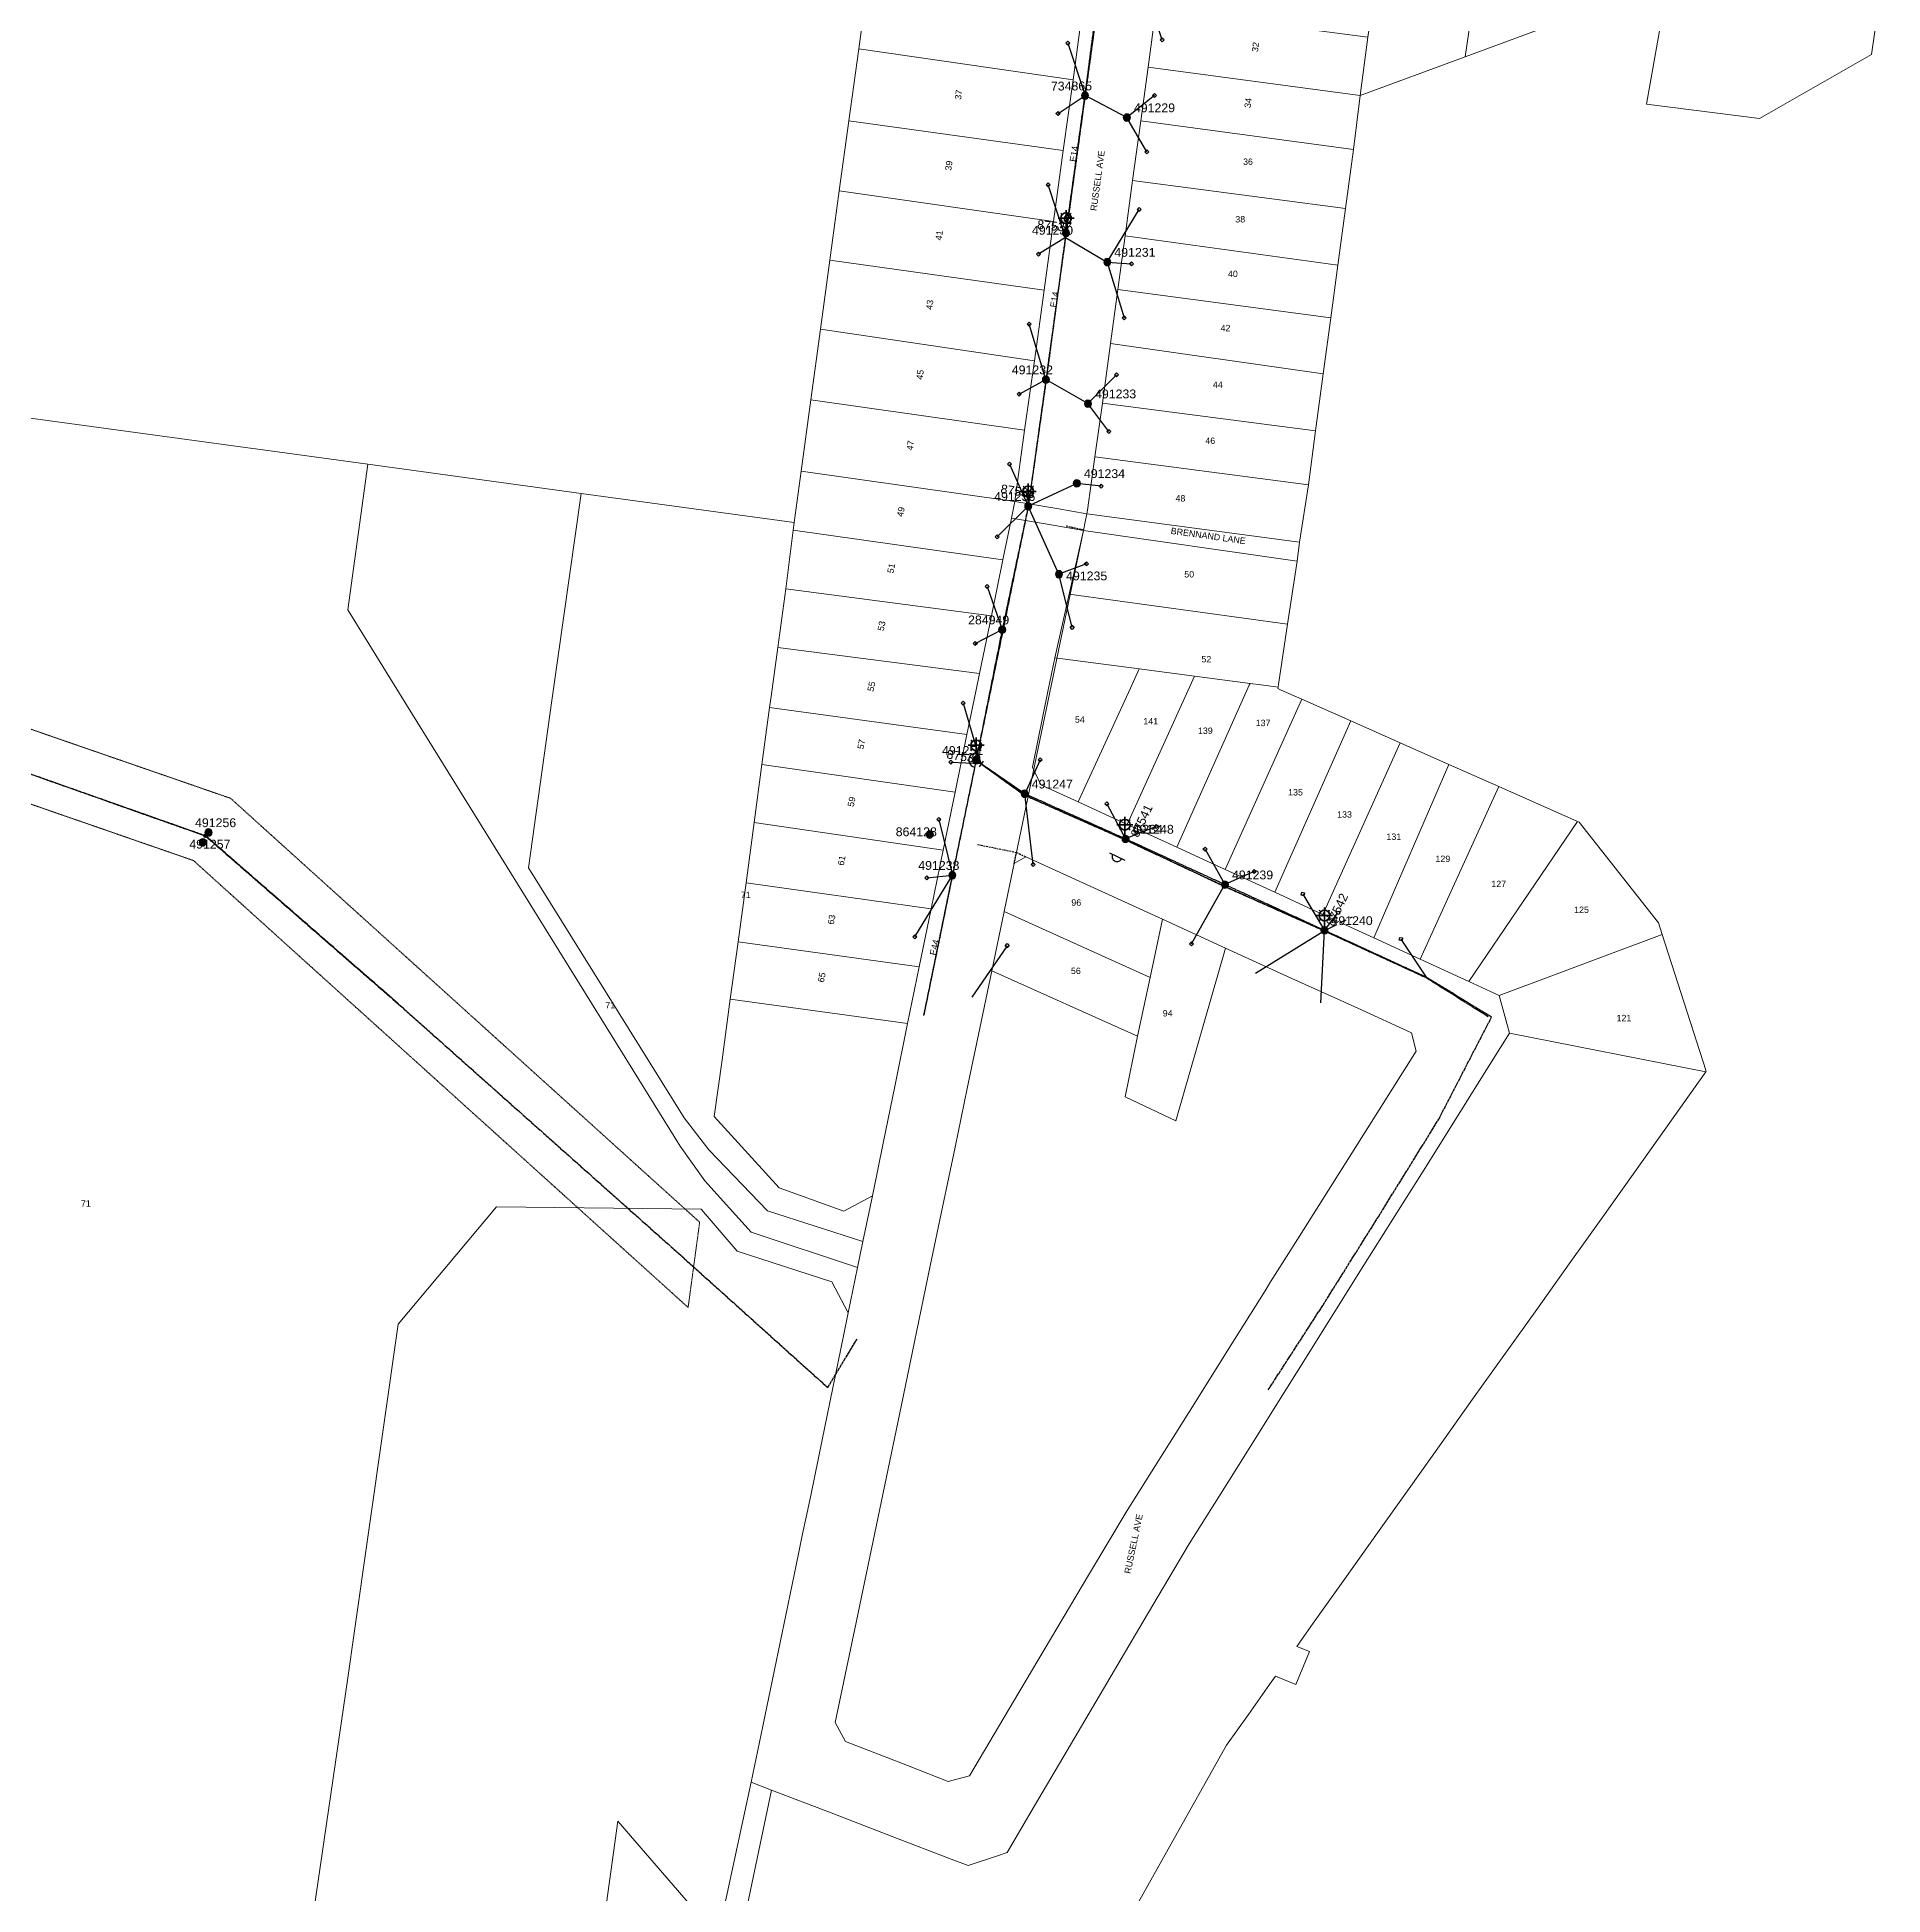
# Model space of a CAD drawing. Header units: metres. Extents: x 275581 to 277562, y 6265937 to 6267965.
# Drawn here: x 276123 to 276646, y 6266246 to 6266772 of the extents above; entities that cross this region are included whole.
import ezdxf
from ezdxf.enums import TextEntityAlignment as Align

# ---------------------------------------------------------------- set-up
doc = ezdxf.new("R2010")
doc.units = ezdxf.units.M
for name, pattern in [('Cable Exist OH', [1, 1, 0]), ('Cable Exist UG', [8.2, 4, -1.2, 1.8, -1.2]), ('DASHED', [0.75, 0.5, -0.25]), ('HIDDEN', [0.375, 0.25, -0.125]), ('HIDDEN2', [0.1875, 0.125, -0.0625])]:
    doc.linetypes.add(name, pattern=pattern)
doc.layers.get('0').update_dxf_attribs({"color": 6})
for name, color, linetype, lineweight in [('Cadastre Land Parcels_SP_EXT', 9, 'Continuous', 5), ('Cadastre Other Property_SP_EXT', 9, 'HIDDEN', 5), ('Cadastre Roads_SP_EXT', 9, 'Continuous', 5)]:
    doc.layers.add(name, color=color, linetype=linetype, lineweight=lineweight)
for name, color, linetype in [('Equip_HV_EXT', 7, 'Continuous'), ('Equip_SP_HV_EXT', 7, 'Continuous'), ('Equip_SP_LV_EXT', 7, 'Continuous'), ('Equip_SP_SL_EXT', 7, 'Continuous'), ('Mains_HV_EXT', 7, 'Continuous'), ('Mains_LV_EXT', 7, 'Continuous'), ('Mains_SL_EXT', 7, 'Continuous'), ('Mains_TR_EXT', 7, 'Continuous'), ('Services_SP_EXT', 7, 'Continuous'), ('SupportsOH_SP_TR_HV_LV_SL_EXT', 7, 'Continuous'), ('Trench_SP_EXT', 7, 'Continuous')]:
    doc.layers.add(name, color=color, linetype=linetype)
doc.layers.add('UNKNOWN_FEATURES', color=1, linetype='DASHED', plot=False)
doc.styles.add('iecARIAL', font='arial.ttf', dxfattribs={"height": 2})
doc.styles.add('POLE_LABEL', font='arial.ttf')
doc.styles.get("Standard").update_dxf_attribs({"font": 'arial.ttf'})

# ---------------------------------------------------------------- blocks, each defined once
blk = doc.blocks.new('LV_OH_LINKS_OPEN_EXT')
for p, q in [((-0.17, 4.97), (-0.17, 5.46)), ((0.17, 4.97), (0.17, 5.46)), ((-0.17, 3), (-0.17, 2.5)), ((0.17, 3), (0.17, 2.5))]:
    blk.add_line(p, q)
blk.add_lwpolyline([(0, 2.99, 1), (0, 4.98, 1)], format="xyb", close=True)
at = {"flags": 9}
for tag, p in [('ACTUAL_STATUS', (0, 0)), ('CONSTRUCTED_VOLTAGE', (0, -0.2)), ('OPERATING_VOLTAGE', (0, -0.6)), ('ORIENTATION', (0, -0.8)), ('OWNED_BY', (0, -1)), ('STATE', (0, -1.2)), ('SWITCH_TYPE', (0, -1.4)), ('NO_PHASES', (0, -0.4)), ('USAGE', (0, -1.6)), ('LEGEND', (0, -1.8)), ('NOTES', (0, -2))]:
    blk.add_attdef(tag, text='', height=0.2, dxfattribs=at).set_placement(p, align=Align.MIDDLE_LEFT)
at = {"flags": 1}
blk.add_attdef('Z', (0, 0), '', height=0.2, dxfattribs=at)
blk = doc.blocks.new('SL_LANTERN_EXT')
at = {"lineweight": 40}
for p, q in [((-1.46, 5.68), (-1.06, 5.28)), ((0, 1.97), (0, 6.47)), ((1.46, 5.68), (1.06, 5.28)), ((-2.25, 4.22), (2.25, 4.22)), ((-1.46, 2.76), (-1.06, 3.16)), ((0, 0), (0, 2.72)), ((1.46, 2.76), (1.06, 3.16))]:
    blk.add_line(p, q, dxfattribs=at)
blk.add_circle((0, 4.22), 1.5, dxfattribs=at)
at = {"style": 'iecARIAL', "flags": 8}
blk.add_attdef('ASSET_NUM', (1.5, 1.5), '', height=2.5, dxfattribs=at)
for tag, p, height, flags in [('OPERATING_VOLTAGE', (0.98, -1.65), 0.2, 9), ('ORIENTATION', (0.98, -1.85), 0.2, 9), ('OWNED_BY', (0.98, -2.05), 0.2, 9), ('STATE', (0.98, -2.25), 0.2, 9), ('CONSTRUCTED_VOLTAGE', (0.98, -0.65), 0.2, 9), ('CONTROL_TYPE', (0.98, -0.85), 0.2, 9), ('LANTERN_PURPOSE', (0.98, -1.05), 0.2, 9), ('LANTERN_TYPE', (0.98, -1.25), 0.2, 9), ('NO_PHASES', (0.98, -1.45), 0.2, 9), ('USAGE', (0.98, -2.45), 0.2, 9), ('CEXIST', (0.98, -2.65), 0.2, 9), ('CNEW', (0.98, -2.85), 0.2, 9), ('CNUMBER', (0.98, -3.05), 0.2, 9), ('CREMOVE', (0.98, -3.25), 0.2, 9), ('CREPLACE', (0.98, -3.45), 0.2, 9), ('LKINGHEIGHT', (0.98, -3.65), 0.2, 9), ('LBRACKET', (0.98, -3.85), 0.2, 9), ('LBRACKETVOCAB', (0.98, -4.05), 0.2, 9), ('LCATEGORY', (0.98, -4.25), 0.2, 9), ('LCHARGE1', (0.98, -4.45), 0.2, 9), ('LCHARGE1PERCENT', (0.98, -4.65), 0.2, 9), ('LCHARGE2', (0.98, -4.85), 0.2, 9), ('LCHARGE2PERCENT', (0.98, -5.05), 0.2, 9), ('LCHARGE3', (0.98, -5.25), 0.2, 9), ('LCHARGE3PERCENT', (0.98, -5.45), 0.2, 9), ('LNUMBER', (2.18, -3.25), 2.5, 8), ('STREETNAME', (0.98, -9.25), 0.2, 9), ('SUBURB', (0.98, -9.45), 0.2, 1), ('LEXIST', (0.98, -5.65), 0.2, 9), ('LLAMP', (0.98, -5.85), 0.2, 9), ('LLAMPVOCAB', (0.98, -6.05), 0.2, 9), ('LMAST', (0.98, -6.25), 0.2, 9), ('LMASTVOCAB', (0.98, -6.45), 0.2, 9), ('LNEW', (0.98, -6.65), 0.2, 9), ('LANTNUMBER', (0.98, -6.85), 0.2, 9), ('LOUTREACH', (0.98, -7.25), 0.2, 9), ('LOUTREACHVOCAB', (0.98, -7.45), 0.2, 9), ('LRATECODE', (0.98, -7.65), 0.2, 9), ('LREMOVE', (0.98, -7.85), 0.2, 9), ('LREPLACE', (0.98, -8.05), 0.2, 9), ('LTYPE', (0.98, -8.25), 0.2, 9), ('LTYPEVOCAB', (0.98, -8.45), 0.2, 9), ('LEGEND', (0.98, -8.65), 0.2, 9), ('LOCATION', (0.98, -8.85), 0.2, 9), ('NOTES', (0.98, -9.05), 0.2, 9)]:
    blk.add_attdef(tag, p, '', height=height, dxfattribs=dict(flags=flags))
blk = doc.blocks.new('CCP_EXT')
blk.add_wipeout([(0, 0.57), (0.57, 0), (0, -0.57), (-0.57, 0)])
blk.add_lwpolyline([(-0.57, 0), (0, 0.57), (0.57, 0), (0, -0.57), (-0.57, 0)])
at = {"flags": 1}
blk.add_attdef('Z', (0, 0), '', height=0.2, dxfattribs=at)
at = {"flags": 9}
for tag, p in [('CCP_TYPE', (0, 0)), ('CONSTRUCTED_VOLTAGE', (0, -0.2)), ('OPERATING_VOLTAGE', (0, -0.6)), ('ORIENTATION', (0, -0.8)), ('OWNED_BY', (0, -1)), ('STATE', (0, -1.8)), ('NO_PHASES', (0, -0.4)), ('USAGE', (0, -1.2)), ('LEGEND', (0, -1.4)), ('LIFE_SUPPORT', (0, -1.6)), ('NOTES', (0, -2))]:
    blk.add_attdef(tag, text='', height=0.2, dxfattribs=at).set_placement(p, align=Align.MIDDLE_LEFT)
blk = doc.blocks.new('POLE_EXT')
blk.add_hatch(color=256).paths.add_polyline_path([(-1, 0, 1), (1, 0, 1)])
blk.add_lwpolyline([(-1, 0, 1), (1, 0, 1)], format="xyb", close=True)
for tag, height, flags, p in [('pNumber', 2.5, 8, (-17.84, 2.07)), ('OWNED_BY', 0.2, 9, (1.35, -0.4)), ('SPECIAL_USE', 0.2, 9, (1.35, -0.8)), ('STATE', 0.2, 9, (1.35, -1)), ('cLV', 0.2, 9, (1.35, -1.4)), ('hDepth', 0.2, 9, (1.35, -1.6)), ('hDia', 0.2, 9, (1.35, -1.8)), ('cHV', 0.2, 9, (1.35, -2)), ('cLinedev', 0.2, 9, (1.35, -3.4)), ('pExisting', 0.2, 9, (1.35, -3.8)), ('pFooting', 0.2, 9, (1.35, -4.4)), ('pNew', 0.2, 9, (1.35, -4.6)), ('pRelocate', 0.2, 9, (1.35, -5)), ('pRemove', 0.2, 9, (1.35, -5.2)), ('PARENT', 0.2, 9, (1.35, -0.6)), ('USAGE', 0.2, 9, (1.35, -1.2)), ('LBRACKET', 0.2, 9, (1.35, -2.2)), ('LExisting', 0.2, 9, (1.35, -2.4)), ('LANTNUMBER', 0.2, 9, (1.35, -2.6)), ('LOther', 0.2, 9, (1.35, -2.8)), ('LRemove', 0.2, 9, (1.35, -3)), ('LEGEND', 0.2, 9, (1.35, -3.2)), ('LOCATION', 0.2, 9, (1.35, -3.6)), ('PFNUMBER', 0.2, 9, (1.35, -4)), ('NEWPFNUMBER', 0.2, 9, (1.35, -4.2)), ('pReplace', 0.2, 9, (1.35, -5.4)), ('pStay', 0.2, 9, (1.35, -5.6)), ('pType', 0.2, 9, (1.35, -5.8)), ('cspan', 0.2, 9, (1.35, -6)), ('STREETNAME', 0.2, 9, (1.35, -6.2)), ('SUBURB', 0.2, 9, (1.35, -6.4)), ('OPERATED_BY', 0.2, 9, (1.36, -7.01)), ('NOTES', 0.2, 9, (1.35, -6.6)), ('MAINTAINED_BY', 0.2, 9, (1.36, -6.81))]:
    blk.add_attdef(tag, text='', height=height, dxfattribs=dict(flags=flags)).set_placement(p, align=Align.MIDDLE_LEFT)
at = {"style": 'POLE_LABEL'}
for tag, height, flags, p in [('STRUCTURE_PLANT_NUMBER', 0.2, 9, (1.35, 0.03)), ('ASSET_NUM', 2.5, 8, (2, 2)), ('STREET_CODE', 0.2, 9, (1.35, -0.2))]:
    blk.add_attdef(tag, text='', height=height, dxfattribs=dict(at, flags=flags)).set_placement(p, align=Align.MIDDLE_LEFT)
at = {"flags": 1}
blk.add_attdef('Z', (1.35, -7.33), '', height=0.2, dxfattribs=at)
blk = doc.blocks.new('HV_USL_CLOSED_EXT')
blk.add_line((2.4, 5.5), (-2.4, 5.5))
blk.add_lwpolyline([(1.44, 5.5, 0.414214), (0, 6.94, 0.414214), (-1.44, 5.5)], format="xyb")
for tag, height, flags, p in [('STREET_CODE', 0.2, 9, (1.5, 0)), ('ASSET_NUM', 2.5, 8, (2, 2)), ('ACTUAL_STATUS', 0.2, 9, (1.5, -0.2)), ('CONSTRUCTED_VOLTAGE', 0.2, 9, (1.5, -0.4)), ('OPERATING_VOLTAGE', 0.2, 9, (1.5, -0.8)), ('ORIENTATION', 0.2, 9, (1.5, -1)), ('OWNED_BY', 0.2, 9, (1.5, -1.2)), ('OPERATED_BY', 0.2, 9, (1.5, -1.4)), ('STATE', 0.2, 9, (1.5, -1.8)), ('SWITCH_TYPE', 0.2, 9, (1.5, -2)), ('STREETNAME', 0.2, 9, (1.5, -2.8)), ('SUBURB', 0.2, 9, (1.5, -3)), ('Z', 0.2, 1, (1.5, -3.6)), ('NO_PHASES', 0.2, 9, (1.5, -0.6)), ('MAINTAINED_BY', 0.2, 9, (1.5, -1.6)), ('USAGE', 0.2, 9, (1.5, -2.2)), ('LEGEND', 0.2, 9, (1.5, -2.4)), ('LOCATION', 0.2, 9, (1.5, -2.6)), ('NOTES', 0.2, 9, (1.5, -3.2)), ('LABEL_ALIGNMENT', 0.2, 9, (1.5, -3.4))]:
    blk.add_attdef(tag, text='', height=height, dxfattribs=dict(flags=flags)).set_placement(p, align=Align.MIDDLE_LEFT)
blk = doc.blocks.new('End Shackle_EXT')
blk.add_wipeout([(0, 0.25), (1.81, 0.25), (1.82, -0.25), (0, -0.25)])
blk.add_line((1.81, -1), (1.81, 1))
at = {"flags": 1}
blk.add_attdef('Z', (0, 0), '', height=0.2, dxfattribs=at)
at = {"flags": 9}
for tag, p in [('CONNECTOR_TYPE', (0, 0)), ('CONSTRUCTED_VOLTAGE', (0, -0.2)), ('OPERATING_VOLTAGE', (0, -0.6)), ('ORIENTATION', (0, -0.8)), ('OWNED_BY', (0, -1)), ('STATE', (0, -1.2)), ('NO_PHASES', (0, -0.4)), ('USAGE', (0, -1.4)), ('NOTES', (0, -1.6))]:
    blk.add_attdef(tag, text='', height=0.2, dxfattribs=at).set_placement(p, align=Align.MIDDLE_LEFT)
blk = doc.blocks.new('CONNECTOR_NODE_EXT')
h = blk.add_hatch(color=256)
edge = h.paths.add_edge_path()
edge.add_arc((0, 0), 0.5, 0, 360)
blk.add_circle((0, 0), 0.5)
at = {"flags": 1}
blk.add_attdef('Z', (0, 0), '', height=0.2, dxfattribs=at)
at = {"flags": 9}
for tag, p in [('CONNECTOR_TYPE', (0, 0)), ('CONSTRUCTED_VOLTAGE', (0, -0.2)), ('OPERATING_VOLTAGE', (0, -0.6)), ('ORIENTATION', (0, -0.8)), ('SUBTYPE', (0, -1)), ('NO_PHASES', (0, -0.4)), ('USAGE', (0, -1.2)), ('NOTES', (0, -1.4))]:
    blk.add_attdef(tag, text='', height=0.2, dxfattribs=at).set_placement(p, align=Align.MIDDLE_LEFT)

msp = doc.modelspace()

# ---------------------------------------------------------------- linework, layer by layer
at = {"layer": 'Cadastre Land Parcels_SP_EXT', "linetype": 'Continuous'}
for points in [[(275915.45, 6266943.68), (275881.63, 6266697.83), (275881.53, 6266697.09), (276216.74, 6266651.4), (276277.2, 6266643.14), (276337.46, 6266634.92), (276339.43, 6266649.42), (276342.18, 6266669.7), (276344.94, 6266689.66), (276347.57, 6266709.21), (276350.26, 6266728.86), (276352.98, 6266748.63), (276355.8, 6266769.04), (276358.47, 6266788.67)], [(276645.73, 6266789.67), (276642.54, 6266767.42), (276610.79, 6266749.31), (276578.82, 6266753.39), (276582.98, 6266776.83)], [(276562.52, 6266779.76), (276527.5, 6266766.82), (276497.7, 6266755.86), (276495.83, 6266740.52), (276493.57, 6266723.8), (276491.45, 6266707.82), (276489.43, 6266692.86), (276487.28, 6266676.99), (276485.1, 6266660.9), (276483.13, 6266645.55), (276480.59, 6266629.38), (276479.86, 6266623.97), (276477.17, 6266606.1), (276474.59, 6266589.03), (276474.48, 6266588.3), (276474.42, 6266587.92), (276475.35, 6266587.49), (276481.2, 6266584.86), (276495.06, 6266578.75), (276509.08, 6266572.52), (276522.88, 6266566.4), (276537.01, 6266560.17), (276559.23, 6266550.3), (276559.71, 6266550.1), (276582.17, 6266521.59), (276583.2, 6266518.29), (276595.72, 6266479.56), (276595.6, 6266479.36), (276574.99, 6266450.41), (276566, 6266437.67), (276556.95, 6266424.97), (276547.77, 6266412.11), (276538.89, 6266399.74), (276529.54, 6266386.64), (276520.7, 6266374.16), (276511.61, 6266361.38), (276502.69, 6266348.79), (276493.4, 6266335.81), (276484.46, 6266323.25), (276479.77, 6266316.66), (276483.37, 6266315.19), (276479.57, 6266305.86), (276473.75, 6266308.23), (276472.08, 6266305.86), (276466.08, 6266297.38), (276459.88, 6266288.67), (276448.18, 6266267.79), (276438.94, 6266251.34), (276414.65, 6266208.02)], [(275906.16, 6266256.93), (276197.93, 6266217.36), (276211.08, 6266307.76), (276212.89, 6266320.45), (276225.33, 6266407.92), (276253.19, 6266441.13), (276311.19, 6266440.43), (276321.35, 6266428.59), (276348.15, 6266419.88), (276352.77, 6266411.1), (276355.43, 6266423.93), (276325.35, 6266433.93), (276312.21, 6266448.46), (276305.21, 6266458.34), (276227.77, 6266583.27), (276211.09, 6266610.18), (276216.74, 6266651.4), (276216.74, 6266651.4), (275881.53, 6266697.09)], [(276321.09, 6266228.32), (276331.1, 6266275.98), (276325.35, 6266278.21), (276315.87, 6266234.4), (276287.56, 6266267.15), (276279.19, 6266206.34)]]:
    msp.add_lwpolyline(points, dxfattribs=at)
for points in [[(276527.5, 6266766.82), (276532.17, 6266799.07), (276504.4, 6266802.83), (276502.1, 6266787.22), (276499.89, 6266772.4), (276497.71, 6266755.86), (276527.5, 6266766.82)], [(276562.52, 6266779.76), (276564.07, 6266790.9), (276561.04, 6266795.21), (276532.17, 6266799.07), (276527.5, 6266766.82), (276562.52, 6266779.76)], [(276645.73, 6266789.67), (276585.86, 6266797.53), (276585.04, 6266791.65), (276582.98, 6266776.83), (276578.82, 6266753.39), (276610.79, 6266749.31), (276642.54, 6266767.42), (276645.73, 6266789.67)], [(276416.44, 6266760.32), (276419.16, 6266780.15), (276358.47, 6266788.67), (276355.8, 6266769.04), (276416.44, 6266760.32)], [(276499.89, 6266772.4), (276439.87, 6266780.16), (276437.68, 6266763.83), (276497.71, 6266755.86), (276499.89, 6266772.4)], [(276413.68, 6266740.24), (276416.44, 6266760.32), (276355.8, 6266769.04), (276352.98, 6266748.63), (276413.68, 6266740.24)], [(276497.71, 6266755.86), (276437.68, 6266763.83), (276435.6, 6266748.67), (276495.83, 6266740.52), (276497.71, 6266755.86)], [(276410.88, 6266720.14), (276413.68, 6266740.24), (276352.98, 6266748.63), (276350.26, 6266728.86), (276410.88, 6266720.14)], [(276495.83, 6266740.52), (276435.6, 6266748.67), (276433.32, 6266731.81), (276493.57, 6266723.8), (276495.83, 6266740.52)], [(276493.57, 6266723.8), (276433.32, 6266731.81), (276431.22, 6266716.14), (276491.45, 6266707.82), (276493.57, 6266723.8)], [(276408.23, 6266700.71), (276410.88, 6266720.14), (276350.26, 6266728.86), (276347.57, 6266709.21), (276408.23, 6266700.71)], [(276491.45, 6266707.82), (276431.22, 6266716.14), (276429.12, 6266700.9), (276489.43, 6266692.86), (276491.45, 6266707.82)], [(276405.49, 6266680.73), (276408.23, 6266700.71), (276347.57, 6266709.21), (276344.94, 6266689.66), (276405.49, 6266680.73)], [(276489.43, 6266692.86), (276429.12, 6266700.9), (276427.04, 6266685.62), (276487.28, 6266676.99), (276489.43, 6266692.86)], [(276402.71, 6266661.03), (276405.49, 6266680.73), (276344.94, 6266689.66), (276342.18, 6266669.7), (276402.71, 6266661.03)], [(276487.28, 6266676.99), (276427.04, 6266685.62), (276424.74, 6266668.7), (276485.1, 6266660.9), (276487.28, 6266676.99)], [(276402.71, 6266661.03), (276342.18, 6266669.7), (276339.43, 6266649.42), (276399.97, 6266640.85), (276402.71, 6266661.03)], [(276485.1, 6266660.9), (276424.74, 6266668.7), (276422.63, 6266653.56), (276483.13, 6266645.55), (276485.1, 6266660.9)], [(276483.13, 6266645.55), (276422.63, 6266653.56), (276420.52, 6266638.45), (276420.38, 6266637.42), (276480.59, 6266629.38), (276483.13, 6266645.55)], [(276277.2, 6266643.14), (276216.74, 6266651.4), (276211.09, 6266610.18), (276227.77, 6266583.27), (276305.21, 6266458.34), (276312.21, 6266448.46), (276325.35, 6266433.93), (276355.43, 6266423.93), (276356.96, 6266431.34), (276329.93, 6266439.97), (276313.36, 6266457.24), (276306.3, 6266466.34), (276262.23, 6266537.17), (276268.92, 6266584.49), (276277.2, 6266643.14)], [(276399.97, 6266640.85), (276339.43, 6266649.42), (276337.46, 6266634.92), (276337.18, 6266632.76), (276396.61, 6266624.31), (276399.02, 6266636.19), (276399.97, 6266640.85)], [(276337.46, 6266634.92), (276277.2, 6266643.14), (276268.92, 6266584.49), (276262.23, 6266537.17), (276306.3, 6266466.34), (276313.36, 6266457.24), (276329.93, 6266439.97), (276356.96, 6266431.34), (276359.66, 6266444.22), (276351.53, 6266439.87), (276333.27, 6266446.49), (276314.85, 6266466.67), (276317.07, 6266482.73), (276319.39, 6266499.93), (276321.59, 6266516.21), (276323.85, 6266532.93), (276326.15, 6266550.01), (276328.37, 6266566.41), (276330.54, 6266582.49), (276330.97, 6266585.69), (276332.83, 6266599.52), (276335.08, 6266616.12), (276337.18, 6266632.76), (276337.46, 6266634.92)], [(276396.61, 6266624.31), (276337.18, 6266632.76), (276335.08, 6266616.12), (276393.35, 6266608.5), (276396.61, 6266624.31)], [(276479.86, 6266623.97), (276419.37, 6266632.7), (276415.33, 6266614.67), (276477.17, 6266606.1), (276479.86, 6266623.97)], [(276393.35, 6266608.5), (276335.08, 6266616.12), (276332.83, 6266599.52), (276389.98, 6266592.14), (276393.35, 6266608.5)], [(276477.17, 6266606.1), (276415.33, 6266614.67), (276411.27, 6266596.62), (276435.21, 6266593.46), (276450.88, 6266591.38), (276466.55, 6266589.33), (276469.74, 6266588.91), (276474.48, 6266588.3), (276474.59, 6266589.03), (276477.17, 6266606.1)], [(276330.97, 6266585.69), (276330.54, 6266582.49), (276386.4, 6266574.85), (276388.93, 6266587.04), (276389.98, 6266592.14), (276332.83, 6266599.52), (276330.97, 6266585.69)], [(276435.21, 6266593.46), (276411.27, 6266596.62), (276409.42, 6266587.5), (276405, 6266565.62), (276407.32, 6266560.65), (276417.92, 6266555.78), (276432.73, 6266588.05), (276435.21, 6266593.46)], [(276432.73, 6266588.05), (276417.92, 6266555.78), (276431.74, 6266549.43), (276449.54, 6266588.44), (276450.88, 6266591.38), (276435.21, 6266593.46), (276432.73, 6266588.05)], [(276466.55, 6266589.33), (276450.88, 6266591.38), (276449.54, 6266588.44), (276431.74, 6266549.43), (276445.79, 6266542.97), (276466.33, 6266588.83), (276466.55, 6266589.33)], [(276469.74, 6266588.91), (276466.55, 6266589.33), (276466.33, 6266588.83), (276445.79, 6266542.97), (276459.48, 6266536.68), (276481.2, 6266584.86), (276475.35, 6266587.49), (276474.42, 6266587.92), (276474.48, 6266588.3), (276469.74, 6266588.91)], [(276495.06, 6266578.75), (276481.2, 6266584.86), (276459.48, 6266536.68), (276473.57, 6266530.2), (276495.06, 6266578.75)], [(276386.4, 6266574.85), (276330.54, 6266582.49), (276328.37, 6266566.41), (276383.04, 6266558.58), (276386.4, 6266574.85)], [(276509.08, 6266572.52), (276495.06, 6266578.75), (276473.57, 6266530.2), (276487.14, 6266523.96), (276509.08, 6266572.52)], [(276522.88, 6266566.4), (276509.08, 6266572.52), (276487.14, 6266523.96), (276501.59, 6266517.32), (276522.88, 6266566.4)], [(276383.04, 6266558.58), (276328.37, 6266566.41), (276326.15, 6266550.01), (276379.71, 6266542.18), (276383.04, 6266558.58)], [(276537.01, 6266560.17), (276522.88, 6266566.4), (276501.59, 6266517.32), (276514.73, 6266511.27), (276537.01, 6266560.17)], [(276559.23, 6266550.3), (276537.01, 6266560.17), (276514.73, 6266511.27), (276528.49, 6266504.95), (276559.23, 6266550.3)], [(276379.71, 6266542.18), (276326.15, 6266550.01), (276323.85, 6266532.93), (276376.29, 6266525.52), (276379.71, 6266542.18)], [(276583.2, 6266518.29), (276582.17, 6266521.59), (276559.71, 6266550.1), (276559.23, 6266550.3), (276528.49, 6266504.95), (276537.08, 6266500.95), (276583.2, 6266518.29)], [(276441.74, 6266522.58), (276403.07, 6266540.21), (276399.77, 6266538.37), (276396.95, 6266524.8), (276438.25, 6266506.06), (276441.74, 6266522.58)], [(276376.29, 6266525.52), (276323.85, 6266532.93), (276321.59, 6266516.21), (276372.9, 6266509.06), (276376.29, 6266525.52)], [(276438.25, 6266506.06), (276396.95, 6266524.8), (276393.43, 6266507.92), (276434.73, 6266489.5), (276438.25, 6266506.06)], [(276459.6, 6266514.35), (276441.74, 6266522.58), (276438.25, 6266506.06), (276434.73, 6266489.5), (276431.2, 6266472.29), (276445.53, 6266465.52), (276459.6, 6266514.35)], [(276372.9, 6266509.06), (276321.59, 6266516.21), (276319.39, 6266499.93), (276369.61, 6266493.03), (276372.9, 6266509.06)], [(276583.2, 6266518.29), (276537.08, 6266500.95), (276540.06, 6266490.33), (276595.6, 6266479.36), (276595.72, 6266479.56), (276583.2, 6266518.29)]]:
    msp.add_lwpolyline(points, close=True, dxfattribs=at)
at = {"layer": 'Cadastre Other Property_SP_EXT', "linetype": 'HIDDEN2'}
msp.add_lwpolyline([(275749.23, 6266684.27), (276167.42, 6266539.19), (276307.46, 6266412.65), (276310.73, 6266436.78), (276177.92, 6266556.82), (275787.11, 6266692.03), (275583.59, 6266764.73), (275580.76, 6266744.38), (275749.23, 6266684.27)], close=True, dxfattribs=at)
at = {"layer": 'Mains_HV_EXT', "linetype": 'Cable Exist OH'}
for points in [[(275781.71, 6266680.67), (275823.26, 6266668.88), (276170.81, 6266546.19)], [(276170.81, 6266546.19), (276225.36, 6266498.65), (276304.75, 6266427.98), (276346.98, 6266389.99), (276355.31, 6266403.71)]]:
    msp.add_lwpolyline(points, dxfattribs=at)
at = {"layer": 'Mains_LV_EXT', "linetype": 'Cable Exist OH'}
msp.add_lwpolyline([(276419.84, 6266755.81), (276425.09, 6266795.66)], dxfattribs=at)
at = {"layer": 'Mains_LV_EXT', "linetype": 'Continuous'}
msp.add_lwpolyline([(276389.38, 6266569.58, 1.030946), (276388.59, 6266565.65)], format="xyb", dxfattribs=at)
at = {"layer": 'Mains_TR_EXT', "linetype": 'Cable Exist OH'}
for points in [[(276170.81, 6266546.19), (275823.26, 6266668.88)], [(276225.36, 6266498.65), (276170.81, 6266546.19)]]:
    msp.add_lwpolyline(points, dxfattribs=at)
at = {"layer": 'Services_SP_EXT'}
for points in [[(276431.68, 6266749.6), (276419.84, 6266755.81)], [(276414.29, 6266715.65), (276426.14, 6266708.67)], [(276420.67, 6266668.58), (276408.76, 6266675.38)], [(276412.46, 6266620.28), (276403.76, 6266639.52)], [(276468.13, 6266507.3), (276487.63, 6266519.42)], [(276486.56, 6266498.93), (276487.63, 6266519.42)]]:
    msp.add_lwpolyline(points, dxfattribs=at)
at = {"layer": 'UNKNOWN_FEATURES'}
for points in [[(276419.37, 6266632.79), (276414.27, 6266633.94)], [(276400.42, 6266541.42), (276390.47, 6266543.43), (276389.45, 6266543.64)], [(276399.76, 6266538.3), (276400.42, 6266541.42)]]:
    msp.add_lwpolyline(points, dxfattribs=at)

# ---------------------------------------------------------------- block references
at = {"layer": 'Equip_HV_EXT'}
msp.add_blockref('CONNECTOR_NODE_EXT', (276170.81, 6266546.19), dxfattribs=at)
at = {"layer": 'Equip_SP_LV_EXT', "rotation": 354.0035193543221}
msp.add_blockref('LV_OH_LINKS_OPEN_EXT', (276414.46, 6266716.9), dxfattribs=at)
at = {"layer": 'Equip_SP_SL_EXT'}
ref = msp.add_blockref('SL_LANTERN_EXT', (276414.47, 6266716.88), dxfattribs=at)
ref.add_attrib('ASSET_NUM', '87537', dxfattribs={"layer": '0', "height": 2.5, "rotation": 354.2577, "style": 'iecARIAL'}).set_placement((276415.97, 6266718.38), align=Align.MIDDLE_RIGHT)
ref = msp.add_blockref('SL_LANTERN_EXT', (276403.76, 6266639.52), dxfattribs=at)
ref.add_attrib('ASSET_NUM', '87538', dxfattribs={"layer": '0', "height": 2.5, "rotation": 350.8532, "style": 'iecARIAL'}).set_placement((276405.26, 6266641.02), align=Align.BOTTOM_RIGHT)
ref = msp.add_blockref('SL_LANTERN_EXT', (276389, 6266567.61), dxfattribs=at)
ref.add_attrib('ASSET_NUM', '87539', dxfattribs={"layer": '0', "height": 2.5, "rotation": 351.0998, "style": 'iecARIAL'}).set_placement((276390.5, 6266569.11), align=Align.TOP_RIGHT)
ref = msp.add_blockref('SL_LANTERN_EXT', (276431.12, 6266545.12), dxfattribs=at)
ref.add_attrib('ASSET_NUM', '87541', dxfattribs={"layer": '0', "height": 2.5, "rotation": 64.3913, "style": 'iecARIAL'}).set_placement((276432.63, 6266546.62), align=Align.TOP_LEFT)
ref = msp.add_blockref('SL_LANTERN_EXT', (276487.63, 6266519.42), dxfattribs=at)
ref.add_attrib('ASSET_NUM', '87542', dxfattribs={"layer": '0', "height": 2.5, "rotation": 64.603, "style": 'iecARIAL'}).set_placement((276489.13, 6266520.92), align=Align.MIDDLE_LEFT)
at = {"layer": 'SupportsOH_SP_TR_HV_LV_SL_EXT'}
ref = msp.add_blockref('POLE_EXT', (276419.84, 6266755.81), dxfattribs=at)
ref.add_attrib('ASSET_NUM', '734865', dxfattribs={"layer": '0', "height": 2.5, "rotation": 0.3432, "style": 'POLE_LABEL'}).set_placement((276421.84, 6266756.56), align=Align.BOTTOM_RIGHT)
ref = msp.add_blockref('POLE_EXT', (276414.46, 6266716.9), dxfattribs=at)
ref.add_attrib('ASSET_NUM', '491230', dxfattribs={"layer": '0', "height": 2.5, "rotation": 359.9267, "style": 'POLE_LABEL'}).set_placement((276416.46, 6266717.65), align=Align.MIDDLE_RIGHT)
ref = msp.add_blockref('POLE_EXT', (276420.67, 6266668.58), dxfattribs=at)
ref.add_attrib('ASSET_NUM', '491233', dxfattribs={"layer": '0', "height": 2.5, "style": 'POLE_LABEL'}).set_placement((276422.67, 6266669.33), align=Align.BOTTOM_LEFT)
ref = msp.add_blockref('POLE_EXT', (276403.76, 6266639.52), dxfattribs=at)
ref.add_attrib('ASSET_NUM', '491236', dxfattribs={"layer": '0', "height": 2.5, "rotation": 359.9939, "style": 'POLE_LABEL'}).set_placement((276405.76, 6266640.27), align=Align.BOTTOM_RIGHT)
ref = msp.add_blockref('POLE_EXT', (276402.75, 6266558.11), dxfattribs=at)
ref.add_attrib('ASSET_NUM', '491247', dxfattribs={"layer": '0', "height": 2.5, "style": 'POLE_LABEL'}).set_placement((276404.75, 6266558.86), align=Align.BOTTOM_LEFT)
ref = msp.add_blockref('POLE_EXT', (276171.67, 6266547.16), dxfattribs=at)
ref.add_attrib('ASSET_NUM', '491256', dxfattribs={"layer": '0', "height": 2.5, "rotation": 359.9939, "style": 'POLE_LABEL'}).set_placement((276173.67, 6266547.91), align=Align.BOTTOM_CENTER)
ref = msp.add_blockref('POLE_EXT', (276170.05, 6266544.32), dxfattribs=at)
ref.add_attrib('ASSET_NUM', '491257', dxfattribs={"layer": '0', "height": 2.5, "rotation": 0.0092, "style": 'POLE_LABEL'}).set_placement((276172.05, 6266545.07), align=Align.TOP_CENTER)

# ---------------------------------------------------------------- texts
at = {"layer": 'Cadastre Land Parcels_SP_EXT'}
for s, rotation, p in [('32', 82.3725, (276468.79, 6266768.06)), ('37', 82.19, (276384.72, 6266754.56)), ('34', 82.1908, (276466.7, 6266752.22)), ('39', 82.05, (276381.95, 6266734.47)), ('41', 82.21, (276379.24, 6266714.73)), ('43', 82.2, (276376.56, 6266695.08)), ('45', 81.96, (276373.83, 6266675.28)), ('47', 82.26, (276371.07, 6266655.25)), ('49', 78.45, (276368.28, 6266636.41)), ('51', 78.4, (276365.56, 6266620.42)), ('53', 78.36, (276362.81, 6266604.07)), ('55', 78.4224, (276359.94, 6266586.95)), ('57', 78.2569, (276357.09, 6266570.58)), ('59', 78.2935, (276354.32, 6266554.3)), ('61', 78.5052, (276351.5, 6266537.66)), ('63', 78.4169, (276348.66, 6266520.93)), ('65', 78.3605, (276345.87, 6266504.56))]:
    msp.add_text(s, height=1.8, rotation=rotation, dxfattribs=at).set_placement(p)
for s, p in [('36', (276464.58, 6266736.2)), ('38', (276462.39, 6266719.89)), ('40', (276460.31, 6266704.43)), ('42', (276458.22, 6266689.09)), ('44', (276456.04, 6266673.05)), ('46', (276453.9, 6266657.18)), ('48', (276445.45, 6266640.87)), ('50', (276447.93, 6266619.36)), ('52', (276452.8, 6266595.31)), ('54', (276416.98, 6266578.24)), ('141', (276436.34, 6266577.75)), ('137', (276468.15, 6266577.26)), ('139', (276451.81, 6266575.06)), ('135', (276477.33, 6266557.62)), ('133', (276491.21, 6266551.36)), ('131', (276505.17, 6266545.05)), ('129', (276519.05, 6266538.79)), ('127', (276534.87, 6266531.67)), ('71', (276322.38, 6266528.55)), ('96', (276415.96, 6266526.4)), ('125', (276558.31, 6266524.36)), ('56', (276415.84, 6266507.07)), ('71', (276284.02, 6266497.33)), ('94', (276441.84, 6266495.05)), ('121', (276570.33, 6266493.7)), ('71', (276135.54, 6266441.22))]:
    msp.add_text(s, height=1.8, dxfattribs=at).set_placement(p)
at = {"layer": 'Cadastre Roads_SP_EXT'}
for s, rotation, p in [('RUSSELL AVE', 82.1841, (276423.1, 6266723.07)), ('BRENNAND LANE', 352.0885, (276444.02, 6266631.72)), ('RUSSELL AVE', 78.2374, (276432.7, 6266337.12))]:
    msp.add_text(s, height=1.8, rotation=rotation, dxfattribs=at).set_placement(p)
at = {"layer": 'Mains_LV_EXT'}
for s, rotation, p in [('E14', 81.1976, (276417.24, 6266736.96)), ('E14', 80.9812, (276411.7, 6266695.72)), ('E44', 77.353, (276377.59, 6266512.21))]:
    msp.add_text(s, height=1.8, rotation=rotation, dxfattribs=at).set_placement(p)

# ---------------------------------------------------------------- next in the draw order: block references
at = {"layer": 'Services_SP_EXT'}
for p in [(276414.93, 6266770.69), (276441.65, 6266771.63), (276439.51, 6266755.83), (276412.19, 6266750.72), (276437.33, 6266739.88), (276409.4, 6266730.55), (276435.13, 6266723.54), (276406.69, 6266710.87), (276433.04, 6266708.16), (276403.98, 6266691.1), (276430.95, 6266692.88), (276428.76, 6266676.78), (276401.22, 6266671.26), (276426.56, 6266660.71), (276398.47, 6266651.4), (276424.38, 6266645.17), (276394.96, 6266630.86), (276420.21, 6266623.24), (276392.09, 6266616.79), (276416.16, 6266605.24), (276388.78, 6266600.66), (276385.31, 6266583.79), (276381.86, 6266567.09), (276407.12, 6266567.72), (276426.03, 6266555.24), (276378.48, 6266550.83), (276440, 6266548.82), (276453.81, 6266542.46), (276405.18, 6266538.07), (276467.74, 6266536.06), (276375.08, 6266534.27), (276371.68, 6266517.62), (276397.82, 6266515.09), (276449.98, 6266515.64)]:
    msp.add_blockref('CCP_EXT', p, dxfattribs=at)
for p, rotation in [((276481.53, 6266529.72), 301.0429492607689), ((276491.46, 6266524.4), 232.193470204308), ((276509.29, 6266516.96), 302.826141834755)]:
    msp.add_blockref('CCP_EXT', p, dxfattribs=dict(at, rotation=rotation))

# ---------------------------------------------------------------- next in the draw order: linework, layer by layer
at = {"layer": 'Cadastre Roads_SP_EXT', "linetype": 'Continuous'}
msp.add_lwpolyline([(276419.16, 6266780.15), (276416.44, 6266760.32), (276413.68, 6266740.24), (276410.88, 6266720.14), (276408.23, 6266700.71), (276405.49, 6266680.73), (276402.71, 6266661.03), (276399.97, 6266640.85), (276411.84, 6266638.86), (276420.38, 6266637.42), (276420.52, 6266638.45), (276422.63, 6266653.56), (276424.74, 6266668.7), (276427.04, 6266685.62), (276429.12, 6266700.9), (276431.22, 6266716.14), (276433.32, 6266731.81), (276435.6, 6266748.67), (276437.68, 6266763.83), (276439.87, 6266780.16)], dxfattribs=at)
for points in [[(276419.37, 6266632.7), (276410.85, 6266634.16), (276399.02, 6266636.19), (276396.61, 6266624.31), (276393.35, 6266608.5), (276389.98, 6266592.14), (276388.93, 6266587.04), (276386.4, 6266574.85), (276383.04, 6266558.58), (276379.71, 6266542.18), (276376.29, 6266525.52), (276372.9, 6266509.06), (276369.61, 6266493.03), (276366.08, 6266475.71), (276362.71, 6266459.15), (276359.66, 6266444.22), (276356.96, 6266431.34), (276355.43, 6266423.93), (276352.77, 6266411.1), (276351.46, 6266404.61), (276345.37, 6266375.15), (276342.18, 6266359.38), (276340.88, 6266353.29), (276339.87, 6266348.57), (276338.7, 6266342.9), (276335.14, 6266325.53), (276331.93, 6266310.06), (276328.65, 6266294.08), (276325.35, 6266278.21), (276331.1, 6266275.98), (276347.94, 6266269.51), (276365.24, 6266262.82), (276381.94, 6266256.42), (276386.72, 6266254.58), (276395.08, 6266257.4), (276397.76, 6266258.34), (276405.57, 6266271.55), (276414.78, 6266287.16), (276436.34, 6266323.71), (276449.36, 6266345.71), (276457.7, 6266358.99), (276465.8, 6266371.9), (276474.14, 6266385.28), (276482.29, 6266398.21), (276490.55, 6266411.51), (276498.82, 6266424.59), (276507.02, 6266437.65), (276515.56, 6266451.27), (276523.76, 6266464.35), (276531.93, 6266477.35), (276540.06, 6266490.33), (276537.08, 6266500.95), (276528.49, 6266504.95), (276514.73, 6266511.27), (276501.59, 6266517.32), (276487.14, 6266523.96), (276473.57, 6266530.2), (276459.48, 6266536.68), (276445.79, 6266542.97), (276431.74, 6266549.43), (276417.92, 6266555.78), (276407.32, 6266560.65), (276405, 6266565.62), (276409.42, 6266587.5), (276411.27, 6266596.62), (276415.33, 6266614.67), (276419.37, 6266632.7), (276396.95, 6266524.8), (276399.77, 6266538.37), (276403.07, 6266540.21), (276441.74, 6266522.58), (276459.6, 6266514.35), (276478.41, 6266505.8), (276497.05, 6266497.39), (276512.3, 6266490.39), (276513.58, 6266485.23), (276488.79, 6266445.9), (276480.12, 6266432.12), (276472.39, 6266419.87), (276470.8, 6266417.35), (276462.14, 6266403.53), (276449.2, 6266382.91), (276431.73, 6266355.16), (276421.12, 6266337.33), (276401.12, 6266303.61), (276387.1, 6266280.01), (276381.08, 6266278.4), (276366.89, 6266283.94), (276352.06, 6266289.74), (276349.14, 6266295.14), (276354.66, 6266321.68), (276367.75, 6266384.56), (276376.03, 6266424.44), (276379.51, 6266441.02), (276383.05, 6266458.04), (276386.5, 6266474.6), (276390.06, 6266491.71), (276393.43, 6266507.92), (276396.95, 6266524.8)], [(276480.59, 6266629.38), (276420.38, 6266637.42), (276419.88, 6266635.09), (276419.37, 6266632.7), (276479.86, 6266623.97), (276480.59, 6266629.38)]]:
    msp.add_lwpolyline(points, close=True, dxfattribs=at)
at = {"layer": 'Mains_HV_EXT', "linetype": 'Cable Exist OH'}
msp.add_lwpolyline([(276471.69, 6266389.27), (276487.23, 6266413.32), (276502.9, 6266438.34), (276519.99, 6266465.96), (276534.94, 6266494.86), (276516.46, 6266506.16), (276431.32, 6266545.31)], dxfattribs=at)
at = {"layer": 'Mains_LV_EXT', "linetype": 'Cable Exist OH'}
for points in [[(276414.46, 6266716.9), (276419.84, 6266755.81)], [(276414.46, 6266716.9), (276408.76, 6266675.38)], [(276408.76, 6266675.38), (276403.76, 6266639.52)], [(276403.76, 6266639.52), (276396.38, 6266604.58)], [(276431.12, 6266545.12), (276402.62, 6266557.75)], [(276459.56, 6266531.77), (276431.12, 6266545.12)], [(276382.27, 6266535.05), (276374.13, 6266495.33)], [(276487.52, 6266519.31), (276459.56, 6266531.77)], [(276516.4, 6266506.05), (276487.52, 6266519.31)]]:
    msp.add_lwpolyline(points, dxfattribs=at)
at = {"layer": 'Mains_SL_EXT', "linetype": 'Cable Exist OH'}
for points in [[(276425.09, 6266795.66), (276419.84, 6266755.81), (276414.38, 6266716.91)], [(276414.42, 6266716.95), (276408.83, 6266675.34), (276403.76, 6266639.52)], [(276431.12, 6266545.12), (276459.56, 6266531.77), (276487.52, 6266519.31)], [(276487.52, 6266519.31), (276516.4, 6266506.05), (276534.04, 6266495)]]:
    msp.add_lwpolyline(points, dxfattribs=at)
at = {"layer": 'Services_SP_EXT'}
for points in [[(276441.65, 6266771.63), (276436.7, 6266786.6)], [(276414.93, 6266770.69), (276419.84, 6266755.81)], [(276412.19, 6266750.72), (276419.84, 6266755.81)], [(276439.51, 6266755.83), (276431.68, 6266749.6)], [(276437.33, 6266739.88), (276431.68, 6266749.6)], [(276414.29, 6266715.65), (276409.4, 6266730.55)], [(276426.14, 6266708.67), (276435.13, 6266723.54)], [(276414.29, 6266715.65), (276406.69, 6266710.87)], [(276426.14, 6266708.67), (276433.04, 6266708.16)], [(276426.14, 6266708.67), (276430.95, 6266692.88)], [(276408.76, 6266675.38), (276403.98, 6266691.1)], [(276401.22, 6266671.26), (276408.76, 6266675.38)], [(276428.76, 6266676.78), (276420.67, 6266668.58)], [(276426.56, 6266660.71), (276420.67, 6266668.58)], [(276398.47, 6266651.4), (276403.76, 6266639.52)], [(276424.38, 6266645.17), (276417.52, 6266646.01), (276403.76, 6266639.52)], [(276394.96, 6266630.86), (276403.76, 6266639.52)], [(276420.21, 6266623.24), (276412.46, 6266620.28)], [(276416.16, 6266605.24), (276412.46, 6266620.28)], [(276392.09, 6266616.79), (276396.38, 6266604.58)], [(276388.78, 6266600.66), (276396.38, 6266604.58)], [(276385.31, 6266583.79), (276390.3, 6266566.67)], [(276407.12, 6266567.72), (276402.75, 6266558.11)], [(276381.86, 6266567.09), (276390.3, 6266566.67)], [(276405.18, 6266538.07), (276402.75, 6266558.11)], [(276426.03, 6266555.24), (276431.32, 6266545.31)], [(276378.48, 6266550.83), (276382.27, 6266535.05)], [(276440, 6266548.82), (276431.32, 6266545.31)], [(276453.81, 6266542.46), (276459.45, 6266532.37)], [(276467.74, 6266536.06), (276459.45, 6266532.37)], [(276371.68, 6266517.62), (276382.27, 6266535.05)], [(276375.08, 6266534.27), (276382.27, 6266535.05)], [(276449.98, 6266515.64), (276459.45, 6266532.37)], [(276481.53, 6266529.72), (276487.63, 6266519.42)], [(276487.63, 6266519.43), (276491.46, 6266524.4)], [(276397.82, 6266515.09), (276387.78, 6266500.47)], [(276509.29, 6266516.96), (276516.46, 6266506.16)]]:
    msp.add_lwpolyline(points, dxfattribs=at)
at = {"layer": 'Trench_SP_EXT', "linetype": 'Cable Exist UG'}
msp.add_lwpolyline([(276487.52, 6266519.31), (276495.54, 6266523.28)], dxfattribs=at)
at = {"layer": 'UNKNOWN_FEATURES'}
msp.add_lwpolyline([(276403.05, 6266540.23), (276400.39, 6266541.43)], dxfattribs=at)

# ---------------------------------------------------------------- next in the draw order: block references
at = {"layer": 'Equip_SP_HV_EXT'}
ref = msp.add_blockref('HV_USL_CLOSED_EXT', (276431.32, 6266545.31), dxfattribs=dict(at, rotation=154.1171656163243))
ref.add_attrib('ASSET_NUM', 'G234', dxfattribs={"layer": '0', "height": 2.5}).set_placement((276433.32, 6266546.06), align=Align.BOTTOM_LEFT)
at = {"layer": 'SupportsOH_SP_TR_HV_LV_SL_EXT'}
ref = msp.add_blockref('POLE_EXT', (276431.68, 6266749.6), dxfattribs=at)
ref.add_attrib('ASSET_NUM', '491229', dxfattribs={"layer": '0', "height": 2.5, "style": 'POLE_LABEL'}).set_placement((276433.68, 6266750.35), align=Align.BOTTOM_LEFT)
ref = msp.add_blockref('POLE_EXT', (276426.14, 6266708.67), dxfattribs=at)
ref.add_attrib('ASSET_NUM', '491231', dxfattribs={"layer": '0', "height": 2.5, "style": 'POLE_LABEL'}).set_placement((276428.14, 6266709.42), align=Align.BOTTOM_LEFT)
ref = msp.add_blockref('POLE_EXT', (276408.76, 6266675.38), dxfattribs=at)
ref.add_attrib('ASSET_NUM', '491232', dxfattribs={"layer": '0', "height": 2.5, "rotation": 359.9572, "style": 'POLE_LABEL'}).set_placement((276410.76, 6266676.13), align=Align.BOTTOM_RIGHT)
ref = msp.add_blockref('POLE_EXT', (276417.52, 6266646.01), dxfattribs=at)
ref.add_attrib('ASSET_NUM', '491234', dxfattribs={"layer": '0', "height": 2.5, "style": 'POLE_LABEL'}).set_placement((276419.52, 6266646.76), align=Align.BOTTOM_LEFT)
ref = msp.add_blockref('POLE_EXT', (276412.46, 6266620.28), dxfattribs=at)
ref.add_attrib('ASSET_NUM', '491235', dxfattribs={"layer": '0', "height": 2.5, "rotation": 0.0382, "style": 'POLE_LABEL'}).set_placement((276414.47, 6266621.04), align=Align.TOP_LEFT)
ref = msp.add_blockref('POLE_EXT', (276396.38, 6266604.58), dxfattribs=at)
ref.add_attrib('ASSET_NUM', '284949', dxfattribs={"layer": '0', "height": 2.5, "style": 'POLE_LABEL'}).set_placement((276398.38, 6266605.33), align=Align.BOTTOM_RIGHT)
ref = msp.add_blockref('POLE_EXT', (276375.89, 6266546.58), dxfattribs=at)
ref.add_attrib('ASSET_NUM', '864128', dxfattribs={"layer": '0', "height": 2.5, "style": 'POLE_LABEL'}).set_placement((276377.89, 6266547.33), align=Align.MIDDLE_RIGHT)
ref = msp.add_blockref('POLE_EXT', (276431.32, 6266545.31), dxfattribs=at)
ref.add_attrib('ASSET_NUM', '491248', dxfattribs={"layer": '0', "height": 2.5, "rotation": 359.971, "style": 'POLE_LABEL'}).set_placement((276433.32, 6266546.06), align=Align.BOTTOM_LEFT)
ref = msp.add_blockref('POLE_EXT', (276382.27, 6266535.05), dxfattribs=at)
ref.add_attrib('ASSET_NUM', '491238', dxfattribs={"layer": '0', "height": 2.5, "rotation": 359.9618, "style": 'POLE_LABEL'}).set_placement((276384.27, 6266535.81), align=Align.BOTTOM_RIGHT)
ref = msp.add_blockref('POLE_EXT', (276459.45, 6266532.37), dxfattribs=at)
ref.add_attrib('ASSET_NUM', '491239', dxfattribs={"layer": '0', "height": 2.5, "style": 'POLE_LABEL'}).set_placement((276461.45, 6266533.12), align=Align.BOTTOM_LEFT)
ref = msp.add_blockref('POLE_EXT', (276487.63, 6266519.42), dxfattribs=at)
ref.add_attrib('ASSET_NUM', '491240', dxfattribs={"layer": '0', "height": 2.5, "style": 'POLE_LABEL'}).set_placement((276489.63, 6266520.17), align=Align.BOTTOM_LEFT)

# ---------------------------------------------------------------- next in the draw order: block references
at = {"layer": 'Mains_LV_EXT', "rotation": 324.6457754862925}
msp.add_blockref('End Shackle_EXT', (276389.07, 6266567.56), dxfattribs=at)

# ---------------------------------------------------------------- next in the draw order: linework, layer by layer
at = {"layer": 'Mains_HV_EXT', "linetype": 'Cable Exist OH'}
for points in [[(276461.47, 6267057.64), (276408.76, 6266675.38), (276403.76, 6266639.52), (276388.98, 6266567.56)], [(276388.98, 6266567.56), (276374.13, 6266495.33)], [(276431.32, 6266545.31), (276402.75, 6266558.11), (276388.98, 6266567.56)]]:
    msp.add_lwpolyline(points, dxfattribs=at)
at = {"layer": 'Mains_LV_EXT', "linetype": 'Cable Exist OH'}
for points in [[(276396.38, 6266604.58), (276389, 6266567.61)], [(276389, 6266567.61), (276382.27, 6266535.05)], [(276402.62, 6266557.75), (276389.07, 6266567.56)]]:
    msp.add_lwpolyline(points, dxfattribs=at)
at = {"layer": 'Mains_SL_EXT', "linetype": 'Cable Exist OH'}
for points in [[(276403.76, 6266639.52), (276396.57, 6266604.41), (276389, 6266567.61)], [(276389, 6266567.61), (276382.27, 6266535.05), (276374.13, 6266495.33)], [(276389, 6266567.61), (276402.62, 6266557.75), (276431.12, 6266545.12)]]:
    msp.add_lwpolyline(points, dxfattribs=at)

# ---------------------------------------------------------------- next in the draw order: block references
at = {"layer": 'SupportsOH_SP_TR_HV_LV_SL_EXT'}
ref = msp.add_blockref('POLE_EXT', (276389, 6266567.61), dxfattribs=at)
ref.add_attrib('ASSET_NUM', '491251', dxfattribs={"layer": '0', "height": 2.5, "rotation": 0.0742, "style": 'POLE_LABEL'}).set_placement((276391, 6266568.36), align=Align.BOTTOM_RIGHT)

doc.saveas('drawing.dxf')
